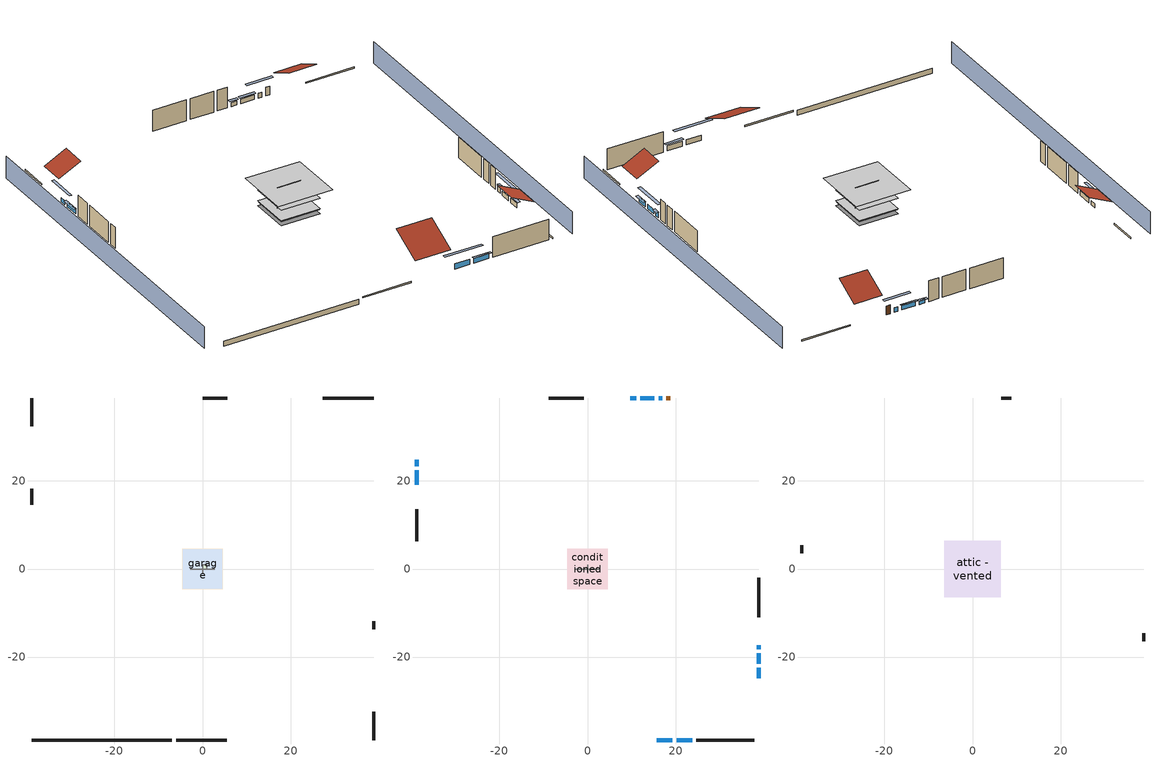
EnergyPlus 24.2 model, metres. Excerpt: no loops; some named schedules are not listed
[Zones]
crawlspace - vented
 floor foundation (Slab2 construction): -4.59,-4.59 -4.59,4.59 4.59,4.59 4.59,-4.59 z-0.91
 wall outside (RimJoist1 construction): -6.01,-38.85 5.52,-38.85 z0.3:0.61
 wall outside (RimJoist2 construction): -38.85,38.85 -38.85,32.45 z0.3:0.61
 wall outside (RimJoist3 construction): 38.85,38.85 27.33,38.85 z0.3:0.61
 wall outside (RimJoist4 construction): 38.85,-38.85 38.85,-32.45 z0.3:0.61
 wall foundation (FoundationWall1 construction): -38.85,-38.85 -6.93,-38.85 z-0.91:0.3
furnace airloop ret air zone
 floor adiabatic (AdiabaticConst): 0,0 0,1 1,1 1,0 z0
 wall adiabatic (AdiabaticConst): 0,1 0,0 1,0 1,1 0,1 z0:1
 ceiling adiabatic (AdiabaticConst): 1,0 1,1 0,1 0,0 z1
garage
 floor foundation (Slab1 construction): -4.48,-4.48 -4.48,4.48 4.48,4.48 4.48,-4.48 z0
 wall outside (Wall1 construction): -38.85,18.21 -38.85,14.55 z0.3:5.18
 wall outside (Wall12 construction): 38.85,-13.71 38.85,-11.88 z0.3:5.18
 wall outside (Wall2 construction): 5.57,38.85 0.08,38.85 z0.3:5.18
 wall to conditioned space (Wall5 construction Reversed): -2.74,0 2.74,0 z0.3:5.18
 wall to conditioned space (Wall6 construction Reversed): 0,-0.91 0,0.91 z0.3:5.18
conditioned space
 floor to crawlspace - vented (Floor1 construction): -4.59,-4.59 -4.59,4.59 4.59,4.59 4.59,-4.59 z0.3
 floor to garage (Floor2 construction): -4.48,-4.48 -4.48,4.48 4.48,4.48 4.48,-4.48 z0.3
 floor adiabatic (AdiabaticFloorConstruction): -4.59,-4.59 -4.59,4.59 4.59,4.59 4.59,-4.59 z2.74
 wall outside (AdiabaticWallConstruction 1): 18.82,38.85 17.91,38.85 z0.3:2.34
 wall outside (AdiabaticWallConstruction): 15.71,-38.85 19.3,-38.85 / 20.23,-38.85 23.82,-38.85 z0.3:1.52; 38.85,-24.79 38.85,-22.44 / 38.85,-21.52 38.85,-19.17 z0.3:1.34; -38.85,24.79 -38.85,23.35 z0.3:1.25; -38.85,22.42 -38.85,19.14 / 15.22,38.85 12.03,38.85 z0.3:1.37; 16.98,38.85 16.15,38.85 z0.3:1.4; 11.1,38.85 9.75,38.85 z0.3:1.22; 38.85,-18.24 38.85,-17.34 z0.3:1.49
 wall outside (Wall3 construction): 24.75,-38.85 37.92,-38.85 z0.3:5.18
 wall outside (Wall4 construction): -38.85,13.62 -38.85,6.31 z0.3:5.18
 wall outside (Wall7 construction): -0.85,38.85 -8.81,38.85 z0.3:5.18
 wall outside (Wall8 construction): 38.85,-10.95 38.85,-2.03 z0.3:5.18
 window (WindowConstruction): 15.71,-38.85 19.3,-38.85 z0.3:1.52
 window (WindowConstruction 9): 38.85,-24.79 38.85,-22.45 z0.3:1.34
 window (WindowConstruction 1): 20.23,-38.85 23.82,-38.85 z0.3:1.52
 window (WindowConstruction 2): -38.85,24.79 -38.85,23.35 z0.3:1.25
 window (WindowConstruction 3): -38.85,22.42 -38.85,19.14 z0.3:1.37
 window (WindowConstruction 4): 16.98,38.85 16.15,38.85 z0.3:1.4
 window (WindowConstruction 5): 15.22,38.85 12.03,38.85 z0.3:1.37
 window (WindowConstruction 6): 11.1,38.85 9.75,38.85 z0.3:1.22
 window (WindowConstruction 7): 38.85,-21.52 38.85,-19.17 z0.3:1.34
 window (WindowConstruction 8): 38.85,-18.24 38.85,-17.34 z0.3:1.49
 door (Door): 18.82,38.85 17.91,38.85 z0.3:2.34
 ceiling adiabatic (AdiabaticFloorConstruction): 4.59,-4.59 4.59,4.59 -4.59,4.59 -4.59,-4.59 z2.74
attic - vented
 floor to conditioned space (Floor3 construction Reversed): -6.41,-6.41 -6.41,6.41 6.41,6.41 6.41,-6.41 z5.18
 wall outside (Wall10 construction): 38.85,-16.41 38.85,-14.64 z0.3:5.18
 wall outside (Wall11 construction): 8.82,38.85 6.5,38.85 z0.3:5.18
 wall outside (Wall9 construction): -38.85,5.38 -38.85,3.6 z0.3:5.18
 roof outside (Roof1 construction): 14.78,-38.85,5.18 14.78,-31.39,8.91 6.44,-31.39,8.91 6.44,-38.85,5.18
 roof outside (Roof2 construction): -38.85,25.72,5.18 -33.66,25.72,7.77 -33.66,31.52,7.77 -38.85,31.52,5.18
 roof outside (Roof3 construction): 38.85,-25.72,5.18 33.66,-25.72,7.77 33.66,-31.52,7.77 38.85,-31.52,5.18
 roof outside (Roof4 construction): 19.75,38.85,5.18 19.75,32.9,8.15 26.4,32.9,8.15 26.4,38.85,5.18
shading: -43.42,38.85 -43.42,-38.85 / 43.42,-38.85 43.42,38.85 z0:5.18; 22.05,-38.85 12.97,-38.85 12.97,-39.46 22.05,-39.46 z4.27; 38.85,-22.14 38.85,-25.1 39.46,-25.1 39.46,-22.14 z1.65; 24.12,-38.85 19.93,-38.85 19.93,-39.46 24.12,-39.46 z1.83; -38.85,20.61 -38.85,27.54 -39.46,27.54 -39.46,20.61 z3.99; -38.85,18.83 -38.85,22.72 -39.46,22.72 -39.46,18.83 z1.68; 13.41,38.85 19.72,38.85 19.72,39.46 13.41,39.46 z4.15; 11.73,38.85 15.53,38.85 15.53,39.46 11.73,39.46 z1.68; 9.45,38.85 11.41,38.85 11.41,39.46 9.45,39.46 z1.52; 38.85,-16.42 38.85,-24.26 39.46,-24.26 39.46,-16.42 z4.08; 38.85,-17.03 38.85,-18.54 39.46,-18.54 39.46,-17.03 z1.8
[Building]
Building 1: Terrain=Suburbs
[Site:Location]
Renton Muni_WA: Latitude {deg}=47.49; Longitude {deg}=-122.21; Time Zone {hr}=-8; Elevation {m}=9; Keep Site Location Information=Yes
[Site:GroundTemperature:Shallow]
9.86948, 8.64481, 8.54673, 9.1279, 11.461, 13.7832, 15.7964, 17.0717, 17.1801, 16.1428, 14.1809, 11.93
[Site:WaterMainsTemperature]
Calculation Method=Schedule; Temperature Schedule=mains temperature schedule
[Material] Roughness=Rough; Thermal Absorptance=0.9
Name | Thickness {m} | Conductivity {W/m-K} | Density {kg/m3} | Specific Heat {J/kg-K} | Solar Absorptance | Visible Absorptance
ceiling loosefill ins | 0.338667 | 0.0480833 | 16.02 | 1046.75 | 0.7 | 0.7
ceiling stud and cavity | 0.1397 | 0.0920385 | 65.682 | 1177.47 | 0.7 | 0.7
concrete 4.0 in. | 0.1016 | 1.803125 | 2242.8 | 837.4 | 0.7 | 0.7
concrete 8.0 in. | 0.2032 | 1.803125 | 2242.8 | 837.4 | 0.7 | 0.7
door material | 0.04445 | 0.0612267 | 512.64 | 1214.23 | 0.7 | 0.7
floor covering | 0.0127 | 0.0433444 | 54.468 | 1339.84 | 0.6 | 0.6
floor rigid ins; wall rigid ins; wall rigid ins 1; wall rigid ins 2 | 0.051816 | 0.029427 | 32.04 | 1214.23 | 0.7 | 0.7
floor rigid ins 1; wall rigid ins 3 | 0.512978 | 0.029427 | 32.04 | 1214.23 | 0.7 | 0.7
floor stud and cavity | 0.1397 | 0.0972396 | 92.3553 | 1139.71 | 0.7 | 0.7
floor stud and cavity 1 | 0.1397 | 1.75129 | 37.0049 | 1207.88 | 0.7 | 0.7
furniture material conditioned space 1; furniture material garage 1 | 0.1524 | 0.115458 | 640.8 | 1214.23 | 0.6 | 0.6
gypsum board | 0.0127 | 0.160291 | 801 | 837.4 | 0.6 | 0.6
osb sheathing 0.5 in. | 0.0127 | 0.115458 | 512.64 | 1214.23 | 0.6 | 0.6
osb sheathing 0.5 in. 1 | 0.0127 | 0.115458 | 512.64 | 1214.23 | 0.7 | 0.7
osb sheathing 0.75 in. | 0.01905 | 0.115458 | 512.64 | 1214.23 | 0.7 | 0.7
rim joist stud and cavity | 0.0508 | 0.178289 | 50.32683 | 1063.81 | 0.6 | 0.6
roof rigid ins | 0.00329814 | 0.029427 | 32.04 | 1214.23 | 0.7 | 0.7
slate or tile shingles | 0.01905 | 0.840978 | 1899.972 | 799.717 | 0.75 | 0.75
soil 0.5 in. | 0.0127 | 1.3848 | 1842.3 | 418.7 | 0.7 | 0.7
vinyl siding | 0.009525 | 0.089435 | 177.822 | 1046.75 | 0.5 | 0.5
wall stud and cavity | 0.1397 | 0.419005 | 139.0536 | 1170.24 | 0.6 | 0.6
wall stud and cavity 1 | 0.1397 | 0.230397 | 139.0536 | 1170.24 | 0.7 | 0.7
wall stud and cavity 2 | 0.1397 | 0.222524 | 139.0536 | 1170.24 | 0.7 | 0.7
wall stud and cavity 3 | 0.0889 | 0.380278 | 52.3479 | 1209.89 | 0.7 | 0.7
wall stud and cavity 4 | 0.0889 | 0.391764 | 83.0341 | 1211.67 | 0.7 | 0.7
wood siding; wood siding 1 | 0.0254 | 0.102417 | 544.68 | 1172.36 | 0.7 | 0.7
[Material:NoMass]
Adiabatic: Roughness=Rough; Thermal Resistance {m2-K/W}=176.1; Thermal Absorptance=0.9; Solar Absorptance=0.7; Visible Absorptance=0.7
[WindowMaterial:SimpleGlazingSystem]
WindowMaterial: U-Factor {W/m2-K}=2.15764; Solar Heat Gain Coefficient=0.44
[Construction]
AdiabaticConst: Adiabatic
AdiabaticFloorConstruction: floor stud and cavity 1, floor rigid ins 1, osb sheathing 0.75 in., floor covering
AdiabaticWallConstruction: wood siding, wall rigid ins 3, wall stud and cavity 3, gypsum board
AdiabaticWallConstruction 1: wood siding 1, wall rigid ins 3, wall stud and cavity 3, gypsum board
Door: door material
Floor1 construction; Floor2 construction: floor stud and cavity, floor rigid ins, osb sheathing 0.75 in., floor covering
Floor3 construction Reversed: gypsum board, ceiling stud and cavity, ceiling loosefill ins
FoundationWall1 construction: concrete 8.0 in.
furniture construction conditioned space 1: furniture material conditioned space 1
furniture construction garage 1: furniture material garage 1
PartitionWallConstruction: gypsum board, wall stud and cavity 4, gypsum board
RimJoist1 construction; RimJoist2 construction; RimJoist3 construction; RimJoist4 construction: vinyl siding, rim joist stud and cavity
Roof1 construction; Roof2 construction; Roof3 construction; Roof4 construction: slate or tile shingles, roof rigid ins, osb sheathing 0.5 in.
Slab1 construction: concrete 4.0 in.
Slab2 construction: soil 0.5 in.
Wall1 construction; Wall10 construction; Wall11 construction; Wall12 construction; Wall2 construction; Wall9 construction: vinyl siding, osb sheathing 0.5 in. 1, wall stud and cavity
Wall3 construction; Wall4 construction: vinyl siding, wall rigid ins, osb sheathing 0.5 in. 1, wall stud and cavity 1, gypsum board
Wall5 construction Reversed: gypsum board, wall stud and cavity 2, osb sheathing 0.5 in. 1, wall rigid ins 1
Wall6 construction Reversed: gypsum board, wall stud and cavity 2, osb sheathing 0.5 in. 1, wall rigid ins 2
Wall7 construction; Wall8 construction: vinyl siding, wall rigid ins 2, osb sheathing 0.5 in. 1, wall stud and cavity 1, gypsum board
WindowConstruction; WindowConstruction 1; WindowConstruction 2; WindowConstruction 3; WindowConstruction 4; WindowConstruction 5; WindowConstruction 6; WindowConstruction 7; WindowConstruction 8; WindowConstruction 9: WindowMaterial
[Zone] Multiplier=1
Name | Volume {m3} | Part of Total Floor Area
attic - vented | 157.303 | Yes
conditioned space | 606.66 | Yes
crawlspace - vented | 102.734 | Yes
furnace airloop ret air zone | 1 | No
garage | 195.726 | Yes
[Space]
Name | Zone | Volume {m3} | Space Type
attic - vented 1 | attic - vented | 157.303
conditioned space 1 | conditioned space | 606.66
crawlspace - vented 1 | crawlspace - vented | 102.734
furnace airloop ret air space | furnace airloop ret air zone |  | Plenum Space Type
garage 1 | garage | 195.726
[ZoneInfiltration:EffectiveLeakageArea] Schedule=Always On Discrete
Name | Zone or Space | Effective Air Leakage Area {cm2} | Stack Coefficient | Wind Coefficient
infil attic - vented 1 | attic - vented 1 | 5483.83 | 0.000199449 | 4.4404e-05
infil garage 1 | garage 1 | 203.878 | 0.000129147 | 4.64657e-05
[ZoneMixing] Schedule=Always On Continuous; Design Flow Rate Calculation Method=Flow/Zone; Design Flow Rate {m3/s}=0
Name | Zone or Space | Source Zone or Space
whole house fan mix | attic - vented | conditioned space
furnace airloop_0 ZoneMixDZToCond mix | conditioned space | crawlspace - vented
furnace airloop_0 ZoneMixCondToDZ mix | crawlspace - vented | conditioned space
[SurfaceProperty:IncidentSolarMultiplier] Incident Solar Multiplier=1; Incident Solar Multiplier Schedule=trans schedule winter=0.85 summer=0.7
Window1; Window10; Window2; Window3; Window4; Window5; Window6; Window7; Window8; Window9
[InternalMass]
Name | Construction | Zone or ZoneList | Space or SpaceList | Surface Area {m2}
furniture mass conditioned space 1 | furniture construction conditioned space 1 | conditioned space | conditioned space 1 | 99.51774
partition wall mass | PartitionWallConstruction | conditioned space | conditioned space 1 | 248.794
furniture mass garage 1 | furniture construction garage 1 | garage | garage 1 | 8.02682
[Lights] Design Level Calculation Method=LightingLevel; Return Air Fraction=0; Fraction Radiant=0.6; Fraction Visible=0.2; Fraction Replaceable=1
Name | Zone or ZoneList or Space or SpaceList | Schedule | Lighting Level {W}
interior lighting | conditioned space 1 | lighting_interior | 386.819
garage lighting | garage 1 | lighting_garage | 10.8469
[People]
occupants: Zone or ZoneList or Space or SpaceList=conditioned space 1; Number of People Schedule=occupants; Number of People Calculation Method=People; Number of People=4; Fraction Radiant=0.314171; Sensible Heat Fraction=0.56303; Activity Level Schedule=occupants activity schedule; Carbon Dioxide Generation Rate {m3/s-W}=0; Enable ASHRAE 55 Comfort Warnings=No; Mean Radiant Temperature Calculation Type=EnclosureAveraged
[ElectricEquipment] Design Level Calculation Method=EquipmentLevel
Name | Zone or ZoneList or Space or SpaceList | Schedule | Design Level {W} | Fraction Latent | Fraction Radiant | Fraction Lost
ceiling fan | conditioned space 1 | ceiling_fan | 15.8696 | 0 | 0.558 | 0
clothes dryer | conditioned space 1 | clothes_dryer | 226.929 | 0.015 | 0.081 | 0.85
clothes washer | conditioned space 1 | clothes_washer | 210.053 | 0.03 | 0.162 | 0.7
cooking range | conditioned space 1 | cooking_range | 115.275 | 0.16 | 0.384 | 0.2
dishwasher | conditioned space 1 | dishwasher | 543.958 | 0.3 | 0.18 | 0.4
fridge | conditioned space 1 | fridge schedule | 45.9075 | 0 | 0.6 | 0
mech vent bath fan 0 | conditioned space 1 | mech vent bath fan 0 schedule | 30 | 0 | 0 | 1
mech vent house fan | conditioned space 1 | mech vent house fan schedule | 0 | 0 | 0 | 1
mech vent house fan cfis | conditioned space 1 | mech vent house fan cfis schedule | 0 | 0 | 0 | 0
mech vent range fan 0 | conditioned space 1 | mech vent range fan 0 schedule | 30 | 0 | 0 | 1
misc plug loads | conditioned space 1 | plug_loads_other | 906.37 | 0.021 | 0.558 | 0.049
misc tv | conditioned space 1 | plug_loads_tv | 1017.95 | 0 | 0.6 | 0
whole house fan | conditioned space 1 | Always On Discrete | 0 | 0 | 0 | 1
freezer | garage 1 | freezer schedule | 159.858 | 0 | 0.6 | 0
fridge 1 | garage 1 | fridge schedule 1 | 86.9954 | 0 | 0.6 | 0
[OtherEquipment] Design Level Calculation Method=EquipmentLevel
Name | Fuel Type | Zone or ZoneList or Space or SpaceList | Schedule | Design Level {W} | Fraction Latent | Fraction Radiant | Fraction Lost
clothes dryer 1 | NaturalGas | conditioned space 1 | clothes_dryer | 3014.78 | 0.015 | 0.081 | 0.85
cooking range 1 | NaturalGas | conditioned space 1 | cooking_range | 3378.36 | 0.16 | 0.384 | 0.2
furnace airloop_0 SupCondToLv; furnace airloop_0 SupSensLkToCond; mech vent house fan sensible load | None | conditioned space 1 | Always On Discrete | 0 | 0 | 0 | 0
furnace airloop_0 SupLatLkToCond; mech vent house fan latent load | None | conditioned space 1 | Always On Discrete | 0 | 1 | 0 | 0
general water use latent | None | conditioned space 1 | general water use schedule | 81.0615 | 1 | 0 | 0
general water use sensible | None | conditioned space 1 | general water use schedule | -79.8895 | 0 | 0.6 | 0
furnace airloop_0 RetCondToDZ; furnace airloop_0 SupCondToDZ; furnace airloop_0 SupSensLkToDZ | None | crawlspace - vented 1 | Always On Discrete | 0 | 0 | 0 | 0
furnace airloop_0 SupLatLkToDZ | None | crawlspace - vented 1 | Always On Discrete | 0 | 1 | 0 | 0
furnace airloop_0 RetCondToRP; furnace airloop_0 RetSensLkToRP | None | furnace airloop ret air space | Always On Discrete | 0 | 0 | 0 | 0
furnace airloop_0 RetLatLkToRP | None | furnace airloop ret air space | Always On Discrete | 0 | 1 | 0 | 0
water heater energy adjustment1 | NaturalGas | garage 1 | Always On Discrete | 0.01 | 0 | 0 | 1
[ZoneInfiltration:DesignFlowRate] Schedule=Always On Discrete
Name | Zone or ZoneList or Space or SpaceList | Design Flow Rate Calculation Method | Design Flow Rate {m3/s} | Air Changes per Hour {1/hr} | Constant Term Coefficient | Temperature Term Coefficient | Velocity Term Coefficient | Velocity Squared Term Coefficient
infil flow; natural vent flow; whole house fan flow | conditioned space 1 | Flow/Zone | 0
crawlspace_vented 1 duct leakage imbalance infil flow | crawlspace - vented 1 | Flow/Zone | 0
infil crawlspace - vented 1 | crawlspace - vented 1 | AirChanges/Hour |  | 2.55127 | 1 | 0 | 0 | 0
[SurfaceProperty:ExposedFoundationPerimeter] Exposed Perimeter Calculation Method=TotalExposedPerimeter
Name | Total Exposed Perimeter {m}
Slab2 | 31.91256
Slab1 | 21.9456
[SpaceList]
Plenum Space Type: furnace airloop ret air space
[AirLoopHVAC:ReturnPlenum]
Air Loop HVAC Return Plenum 1: Zone=furnace airloop ret air zone
[Foundation:Kiva] Wall Depth Below Slab {m}=0.2032
Name | Initial Indoor Air Temperature {C} | Wall Height Above Grade {m}
Foundation Kiva 1 | 13.6204 | 0.1016
Foundation Kiva 2 | 9.14724 | 0.3048
[Foundation:Kiva:Settings]
Soil Conductivity {W/m-K}=1.3848; Soil Density {kg/m3}=1842.3; Soil Specific Heat {J/kg-K}=418.7; Ground Solar Absorptivity=0.9; Ground Thermal Absorptivity=0.9; Ground Surface Roughness {m}=0.03; Far-Field Width {m}=40; Deep-Ground Boundary Condition=ZeroFlux; Deep-Ground Depth {m}=40; Minimum Cell Dimension {m}=0.2; Maximum Cell Growth Coefficient=3; Simulation Timestep=Timestep
[Exterior:Lights]
exterior lighting: Schedule=exterior lighting schedule; Design Level {W}=13.4573
[EnergyManagementSystem:Sensor]
Name | Output:Variable or Output:Meter Index Key | Output:Variable or Output:Meter
fridge_tin_s_1 | garage | Zone Mean Air Temperature
furnace_airloop_0_DZ_T_s | crawlspace - vented | Zone Air Temperature
furnace_airloop_0_DZ_W_s | crawlspace - vented | Zone Mean Air Humidity Ratio
[Schedule:Constant]
Name | Hourly Value
Always On Continuous; mech vent house fan schedule; mech vent house fan cfis schedule; Always On Discrete | 1
occupants activity schedule | 117.228
fridge schedule; fridge schedule 1 | 0
[Schedule:Week:Daily]
trans schedule winter=0.85 summer=0.7 Week Rule - Jan1-May26: trans schedule winter=0.85 summer=0.7 day, trans schedule winter=0.85 summer=0.7 day, trans schedule winter=0.85 summer=0.7 day, trans schedule winter=0.85 summer=0.7 day, trans schedule winter=0.85 summer=0.7 day, trans schedule winter=0.85 summer=0.7 day, trans schedule winter=0.85 summer=0.7 day, trans schedule winter=0.85 summer=0.7 default day, trans schedule winter=0.85 summer=0.7 default day, trans schedule winter=0.85 summer=0.7 default day, trans schedule winter=0.85 summer=0.7 default day, trans schedule winter=0.85 summer=0.7 default day
trans schedule winter=0.85 summer=0.7 Week Rule - May27-Jun2: trans schedule winter=0.85 summer=0.7 day, trans schedule winter=0.85 summer=0.7 day, trans schedule winter=0.85 summer=0.7 day, trans schedule winter=0.85 summer=0.7 day, trans schedule winter=0.85 summer=0.7 day, trans schedule winter=0.85 summer=0.7 day 1, trans schedule winter=0.85 summer=0.7 day 1, trans schedule winter=0.85 summer=0.7 default day, trans schedule winter=0.85 summer=0.7 default day, trans schedule winter=0.85 summer=0.7 default day, trans schedule winter=0.85 summer=0.7 default day, trans schedule winter=0.85 summer=0.7 default day
trans schedule winter=0.85 summer=0.7 Week Rule - Jun3-Sep29: trans schedule winter=0.85 summer=0.7 day 1, trans schedule winter=0.85 summer=0.7 day 1, trans schedule winter=0.85 summer=0.7 day 1, trans schedule winter=0.85 summer=0.7 day 1, trans schedule winter=0.85 summer=0.7 day 1, trans schedule winter=0.85 summer=0.7 day 1, trans schedule winter=0.85 summer=0.7 day 1, trans schedule winter=0.85 summer=0.7 default day, trans schedule winter=0.85 summer=0.7 default day, trans schedule winter=0.85 summer=0.7 default day, trans schedule winter=0.85 summer=0.7 default day, trans schedule winter=0.85 summer=0.7 default day
trans schedule winter=0.85 summer=0.7 Week Rule - Sep30-Oct6: trans schedule winter=0.85 summer=0.7 day 1, trans schedule winter=0.85 summer=0.7 day 2, trans schedule winter=0.85 summer=0.7 day 2, trans schedule winter=0.85 summer=0.7 day 2, trans schedule winter=0.85 summer=0.7 day 2, trans schedule winter=0.85 summer=0.7 day 2, trans schedule winter=0.85 summer=0.7 day 2, trans schedule winter=0.85 summer=0.7 default day, trans schedule winter=0.85 summer=0.7 default day, trans schedule winter=0.85 summer=0.7 default day, trans schedule winter=0.85 summer=0.7 default day, trans schedule winter=0.85 summer=0.7 default day
trans schedule winter=0.85 summer=0.7 Week Rule - Oct7-Dec31: trans schedule winter=0.85 summer=0.7 day 2, trans schedule winter=0.85 summer=0.7 day 2, trans schedule winter=0.85 summer=0.7 day 2, trans schedule winter=0.85 summer=0.7 day 2, trans schedule winter=0.85 summer=0.7 day 2, trans schedule winter=0.85 summer=0.7 day 2, trans schedule winter=0.85 summer=0.7 day 2, trans schedule winter=0.85 summer=0.7 default day, trans schedule winter=0.85 summer=0.7 default day, trans schedule winter=0.85 summer=0.7 default day, trans schedule winter=0.85 summer=0.7 default day, trans schedule winter=0.85 summer=0.7 default day
mech vent bath fan 0 schedule Week Rule - Jan1-Dec31: mech vent bath fan 0 schedule day, mech vent bath fan 0 schedule day, mech vent bath fan 0 schedule day, mech vent bath fan 0 schedule day, mech vent bath fan 0 schedule day, mech vent bath fan 0 schedule day, mech vent bath fan 0 schedule day, mech vent bath fan 0 schedule default day, mech vent bath fan 0 schedule default day, mech vent bath fan 0 schedule default day, mech vent bath fan 0 schedule default day, mech vent bath fan 0 schedule default day
mech vent range fan 0 schedule Week Rule - Jan1-Dec31: mech vent range fan 0 schedule day, mech vent range fan 0 schedule day, mech vent range fan 0 schedule day, mech vent range fan 0 schedule day, mech vent range fan 0 schedule day, mech vent range fan 0 schedule day, mech vent range fan 0 schedule day, mech vent range fan 0 schedule default day, mech vent range fan 0 schedule default day, mech vent range fan 0 schedule default day, mech vent range fan 0 schedule default day, mech vent range fan 0 schedule default day
general water use schedule Week Rule - Jan1-Dec31: general water use schedule day, general water use schedule day, general water use schedule day, general water use schedule day, general water use schedule day, general water use schedule day, general water use schedule day, general water use schedule default day, general water use schedule default day, general water use schedule default day, general water use schedule default day, general water use schedule default day
freezer schedule Week Rule - Jan1-Jan27: freezer schedule day, freezer schedule day, freezer schedule day, freezer schedule day, freezer schedule day, freezer schedule day, freezer schedule day, freezer schedule default day, freezer schedule default day, freezer schedule default day, freezer schedule default day, freezer schedule default day
freezer schedule Week Rule - Jan28-Feb3: freezer schedule day, freezer schedule day, freezer schedule day, freezer schedule day, freezer schedule day 1, freezer schedule day 1, freezer schedule day 1, freezer schedule default day, freezer schedule default day, freezer schedule default day, freezer schedule default day, freezer schedule default day
freezer schedule Week Rule - Feb4-Feb24: freezer schedule day 1, freezer schedule day 1, freezer schedule day 1, freezer schedule day 1, freezer schedule day 1, freezer schedule day 1, freezer schedule day 1, freezer schedule default day, freezer schedule default day, freezer schedule default day, freezer schedule default day, freezer schedule default day
freezer schedule Week Rule - Feb25-Mar3: freezer schedule day 1, freezer schedule day 1, freezer schedule day 1, freezer schedule day 1, freezer schedule day 2, freezer schedule day 2, freezer schedule day 2, freezer schedule default day, freezer schedule default day, freezer schedule default day, freezer schedule default day, freezer schedule default day
freezer schedule Week Rule - Mar4-May26: freezer schedule day 2, freezer schedule day 2, freezer schedule day 2, freezer schedule day 2, freezer schedule day 2, freezer schedule day 2, freezer schedule day 2, freezer schedule default day, freezer schedule default day, freezer schedule default day, freezer schedule default day, freezer schedule default day
freezer schedule Week Rule - May27-Jun2: freezer schedule day 2, freezer schedule day 2, freezer schedule day 2, freezer schedule day 2, freezer schedule day 2, freezer schedule day 3, freezer schedule day 3, freezer schedule default day, freezer schedule default day, freezer schedule default day, freezer schedule default day, freezer schedule default day
freezer schedule Week Rule - Jun3-Sep29: freezer schedule day 3, freezer schedule day 3, freezer schedule day 3, freezer schedule day 3, freezer schedule day 3, freezer schedule day 3, freezer schedule day 3, freezer schedule default day, freezer schedule default day, freezer schedule default day, freezer schedule default day, freezer schedule default day
freezer schedule Week Rule - Sep30-Oct6: freezer schedule day 3, freezer schedule day 4, freezer schedule day 4, freezer schedule day 4, freezer schedule day 4, freezer schedule day 4, freezer schedule day 4, freezer schedule default day, freezer schedule default day, freezer schedule default day, freezer schedule default day, freezer schedule default day
freezer schedule Week Rule - Oct7-Oct27: freezer schedule day 4, freezer schedule day 4, freezer schedule day 4, freezer schedule day 4, freezer schedule day 4, freezer schedule day 4, freezer schedule day 4, freezer schedule default day, freezer schedule default day, freezer schedule default day, freezer schedule default day, freezer schedule default day
freezer schedule Week Rule - Oct28-Nov3: freezer schedule day 4, freezer schedule day 4, freezer schedule day 4, freezer schedule day 4, freezer schedule day 5, freezer schedule day 5, freezer schedule day 5, freezer schedule default day, freezer schedule default day, freezer schedule default day, freezer schedule default day, freezer schedule default day
freezer schedule Week Rule - Nov4-Nov24: freezer schedule day 5, freezer schedule day 5, freezer schedule day 5, freezer schedule day 5, freezer schedule day 5, freezer schedule day 5, freezer schedule day 5, freezer schedule default day, freezer schedule default day, freezer schedule default day, freezer schedule default day, freezer schedule default day
freezer schedule Week Rule - Nov25-Dec1: freezer schedule day 5, freezer schedule day 5, freezer schedule day 5, freezer schedule day 5, freezer schedule day 5, freezer schedule day 5, freezer schedule day 6, freezer schedule default day, freezer schedule default day, freezer schedule default day, freezer schedule default day, freezer schedule default day
freezer schedule Week Rule - Dec2-Dec31: freezer schedule day 6, freezer schedule day 6, freezer schedule day 6, freezer schedule day 6, freezer schedule day 6, freezer schedule day 6, freezer schedule day 6, freezer schedule default day, freezer schedule default day, freezer schedule default day, freezer schedule default day, freezer schedule default day
exterior lighting schedule Week Rule - Jan1-Jan27: exterior lighting schedule day, exterior lighting schedule day, exterior lighting schedule day, exterior lighting schedule day, exterior lighting schedule day, exterior lighting schedule day, exterior lighting schedule day, exterior lighting schedule default day, exterior lighting schedule default day, exterior lighting schedule default day, exterior lighting schedule default day, exterior lighting schedule default day
exterior lighting schedule Week Rule - Jan28-Feb3: exterior lighting schedule day, exterior lighting schedule day, exterior lighting schedule day, exterior lighting schedule day, exterior lighting schedule day 1, exterior lighting schedule day 1, exterior lighting schedule day 1, exterior lighting schedule default day, exterior lighting schedule default day, exterior lighting schedule default day, exterior lighting schedule default day, exterior lighting schedule default day
exterior lighting schedule Week Rule - Feb4-Feb24: exterior lighting schedule day 1, exterior lighting schedule day 1, exterior lighting schedule day 1, exterior lighting schedule day 1, exterior lighting schedule day 1, exterior lighting schedule day 1, exterior lighting schedule day 1, exterior lighting schedule default day, exterior lighting schedule default day, exterior lighting schedule default day, exterior lighting schedule default day, exterior lighting schedule default day
exterior lighting schedule Week Rule - Feb25-Mar3: exterior lighting schedule day 1, exterior lighting schedule day 1, exterior lighting schedule day 1, exterior lighting schedule day 1, exterior lighting schedule day 2, exterior lighting schedule day 2, exterior lighting schedule day 2, exterior lighting schedule default day, exterior lighting schedule default day, exterior lighting schedule default day, exterior lighting schedule default day, exterior lighting schedule default day
exterior lighting schedule Week Rule - Mar4-Mar31: exterior lighting schedule day 2, exterior lighting schedule day 2, exterior lighting schedule day 2, exterior lighting schedule day 2, exterior lighting schedule day 2, exterior lighting schedule day 2, exterior lighting schedule day 2, exterior lighting schedule default day, exterior lighting schedule default day, exterior lighting schedule default day, exterior lighting schedule default day, exterior lighting schedule default day
exterior lighting schedule Week Rule - Apr1-Apr28: exterior lighting schedule day 3, exterior lighting schedule day 3, exterior lighting schedule day 3, exterior lighting schedule day 3, exterior lighting schedule day 3, exterior lighting schedule day 3, exterior lighting schedule day 3, exterior lighting schedule default day, exterior lighting schedule default day, exterior lighting schedule default day, exterior lighting schedule default day, exterior lighting schedule default day
exterior lighting schedule Week Rule - Apr29-May5: exterior lighting schedule day 3, exterior lighting schedule day 3, exterior lighting schedule day 4, exterior lighting schedule day 4, exterior lighting schedule day 4, exterior lighting schedule day 4, exterior lighting schedule day 4, exterior lighting schedule default day, exterior lighting schedule default day, exterior lighting schedule default day, exterior lighting schedule default day, exterior lighting schedule default day
exterior lighting schedule Week Rule - May6-May26: exterior lighting schedule day 4, exterior lighting schedule day 4, exterior lighting schedule day 4, exterior lighting schedule day 4, exterior lighting schedule day 4, exterior lighting schedule day 4, exterior lighting schedule day 4, exterior lighting schedule default day, exterior lighting schedule default day, exterior lighting schedule default day, exterior lighting schedule default day, exterior lighting schedule default day
exterior lighting schedule Week Rule - May27-Jun2: exterior lighting schedule day 4, exterior lighting schedule day 4, exterior lighting schedule day 4, exterior lighting schedule day 4, exterior lighting schedule day 4, exterior lighting schedule day 5, exterior lighting schedule day 5, exterior lighting schedule default day, exterior lighting schedule default day, exterior lighting schedule default day, exterior lighting schedule default day, exterior lighting schedule default day
exterior lighting schedule Week Rule - Jun3-Jun30: exterior lighting schedule day 5, exterior lighting schedule day 5, exterior lighting schedule day 5, exterior lighting schedule day 5, exterior lighting schedule day 5, exterior lighting schedule day 5, exterior lighting schedule day 5, exterior lighting schedule default day, exterior lighting schedule default day, exterior lighting schedule default day, exterior lighting schedule default day, exterior lighting schedule default day
exterior lighting schedule Week Rule - Jul1-Jul28: exterior lighting schedule day 6, exterior lighting schedule day 6, exterior lighting schedule day 6, exterior lighting schedule day 6, exterior lighting schedule day 6, exterior lighting schedule day 6, exterior lighting schedule day 6, exterior lighting schedule default day, exterior lighting schedule default day, exterior lighting schedule default day, exterior lighting schedule default day, exterior lighting schedule default day
exterior lighting schedule Week Rule - Jul29-Aug4: exterior lighting schedule day 6, exterior lighting schedule day 6, exterior lighting schedule day 6, exterior lighting schedule day 7, exterior lighting schedule day 7, exterior lighting schedule day 7, exterior lighting schedule day 7, exterior lighting schedule default day, exterior lighting schedule default day, exterior lighting schedule default day, exterior lighting schedule default day, exterior lighting schedule default day
[Schedule:Year]
trans schedule winter=0.85 summer=0.7: trans schedule winter=0.85 summer=0.7 Week Rule - Jan1-May26, 1, 1, 5, 26, trans schedule winter=0.85 summer=0.7 Week Rule - May27-Jun2, 5, 27, 6, 2, trans schedule winter=0.85 summer=0.7 Week Rule - Jun3-Sep29, 6, 3, 9, 29, trans schedule winter=0.85 summer=0.7 Week Rule - Sep30-Oct6, 9, 30, 10, 6, trans schedule winter=0.85 summer=0.7 Week Rule - Oct7-Dec31, 10, 7, 12, 31
mech vent bath fan 0 schedule: mech vent bath fan 0 schedule Week Rule - Jan1-Dec31, 1, 1, 12, 31
mech vent range fan 0 schedule: mech vent range fan 0 schedule Week Rule - Jan1-Dec31, 1, 1, 12, 31
general water use schedule: general water use schedule Week Rule - Jan1-Dec31, 1, 1, 12, 31
freezer schedule: freezer schedule Week Rule - Jan1-Jan27, 1, 1, 1, 27, freezer schedule Week Rule - Jan28-Feb3, 1, 28, 2, 3, freezer schedule Week Rule - Feb4-Feb24, 2, 4, 2, 24, freezer schedule Week Rule - Feb25-Mar3, 2, 25, 3, 3, freezer schedule Week Rule - Mar4-May26, 3, 4, 5, 26, freezer schedule Week Rule - May27-Jun2, 5, 27, 6, 2, freezer schedule Week Rule - Jun3-Sep29, 6, 3, 9, 29, freezer schedule Week Rule - Sep30-Oct6, 9, 30, 10, 6, freezer schedule Week Rule - Oct7-Oct27, 10, 7, 10, 27, freezer schedule Week Rule - Oct28-Nov3, 10, 28, 11, 3, freezer schedule Week Rule - Nov4-Nov24, 11, 4, 11, 24, freezer schedule Week Rule - Nov25-Dec1, 11, 25, 12, 1, freezer schedule Week Rule - Dec2-Dec31, 12, 2, 12, 31
exterior lighting schedule: exterior lighting schedule Week Rule - Jan1-Jan27, 1, 1, 1, 27, exterior lighting schedule Week Rule - Jan28-Feb3, 1, 28, 2, 3, exterior lighting schedule Week Rule - Feb4-Feb24, 2, 4, 2, 24, exterior lighting schedule Week Rule - Feb25-Mar3, 2, 25, 3, 3, exterior lighting schedule Week Rule - Mar4-Mar31, 3, 4, 3, 31, exterior lighting schedule Week Rule - Apr1-Apr28, 4, 1, 4, 28, exterior lighting schedule Week Rule - Apr29-May5, 4, 29, 5, 5, exterior lighting schedule Week Rule - May6-May26, 5, 6, 5, 26, exterior lighting schedule Week Rule - May27-Jun2, 5, 27, 6, 2, exterior lighting schedule Week Rule - Jun3-Jun30, 6, 3, 6, 30, exterior lighting schedule Week Rule - Jul1-Jul28, 7, 1, 7, 28, exterior lighting schedule Week Rule - Jul29-Aug4, 7, 29, 8, 4, exterior lighting schedule Week Rule - Aug5-Aug25, 8, 5, 8, 25, exterior lighting schedule Week Rule - Aug26-Sep1, 8, 26, 9, 1, exterior lighting schedule Week Rule - Sep2-Sep29, 9, 2, 9, 29, exterior lighting schedule Week Rule - Sep30-Oct6, 9, 30, 10, 6, exterior lighting schedule Week Rule - Oct7-Oct27, 10, 7, 10, 27, exterior lighting schedule Week Rule - Oct28-Nov3, 10, 28, 11, 3, exterior lighting schedule Week Rule - Nov4-Nov24, 11, 4, 11, 24, exterior lighting schedule Week Rule - Nov25-Dec1, 11, 25, 12, 1, exterior lighting schedule Week Rule - Dec2-Dec31, 12, 2, 12, 31
[Schedule:File] File=in.schedules.csv; Rows to Skip at Top=1; Number of Hours of Data=8760; Column Separator=Comma; Interpolate to Timestep=Yes; Minutes per Item=15; Adjust Schedule for Daylight Savings=Yes
Name | Column Number
lighting_interior | 5
occupants | 1
ceiling_fan | 4
clothes_dryer | 11
clothes_washer | 10
cooking_range | 12
dishwasher | 8
plug_loads_other | 2
plug_loads_tv | 3
lighting_garage | 6
[Schedule:Compact]
mains temperature schedule: Through: 01/01, For: AllDays, Until: 24:00, 12.8006, Through: 01/02, For: AllDays, Until: 24:00, 12.7583, Through: 01/03, For: AllDays, Until: 24:00, 12.7172, Through: 01/04, For: AllDays, Until: 24:00, 12.6767, Through: 01/05, For: AllDays, Until: 24:00, 12.6378, Through: 01/06, For: AllDays, Until: 24:00, 12.5989, Through: 01/07, For: AllDays, Until: 24:00, 12.5617, Through: 01/08, For: AllDays, Until: 24:00, 12.5256, Through: 01/09, For: AllDays, Until: 24:00, 12.49, Through: 01/10, For: AllDays, Until: 24:00, 12.4561, Through: 01/11, For: AllDays, Until: 24:00, 12.4228, Through: 01/12, For: AllDays, Until: 24:00, 12.3906, Through: 01/13, For: AllDays, Until: 24:00, 12.36, Through: 01/14, For: AllDays, Until: 24:00, 12.33, Through: 01/15, For: AllDays, Until: 24:00, 12.3011, Through: 01/16, For: AllDays, Until: 24:00, 12.2733, Through: 01/17, For: AllDays, Until: 24:00, 12.2467, Through: 01/18, For: AllDays, Until: 24:00, 12.2211, Through: 01/19, For: AllDays, Until: 24:00, 12.1967, Through: 01/20, For: AllDays, Until: 24:00, 12.1733, Through: 01/21, For: AllDays, Until: 24:00, 12.1517, Through: 01/22, For: AllDays, Until: 24:00, 12.1306, Through: 01/23, For: AllDays, Until: 24:00, 12.1106, Through: 01/24, For: AllDays, Until: 24:00, 12.0922, Through: 01/25, For: AllDays, Until: 24:00, 12.0744, Through: 01/26, For: AllDays, Until: 24:00, 12.0583, Through: 01/27, For: AllDays, Until: 24:00, 12.0433, Through: 01/28, For: AllDays, Until: 24:00, 12.0289, Through: 01/29, For: AllDays, Until: 24:00, 12.0161, Through: 01/30, For: AllDays, Until: 24:00, 12.005, Through: 01/31, For: AllDays, Until: 24:00, 11.9944, Through: 02/01, For: AllDays, Until: 24:00, 11.985, Through: 02/02, For: AllDays, Until: 24:00, 11.9772, Through: 02/03, For: AllDays, Until: 24:00, 11.9706, Through: 02/04, For: AllDays, Until: 24:00, 11.965, Through: 02/05, For: AllDays, Until: 24:00, 11.9606, Through: 02/06, For: AllDays, Until: 24:00, 11.9572, Through: 02/07, For: AllDays, Until: 24:00, 11.955, Through: 02/08, For: AllDays, Until: 24:00, 11.9544, Through: 02/09, For: AllDays, Until: 24:00, 11.955, Through: 02/10, For: AllDays, Until: 24:00, 11.9567, Through: 02/11, For: AllDays, Until: 24:00, 11.9594, Through: 02/12, For: AllDays, Until: 24:00, 11.9633, Through: 02/13, For: AllDays, Until: 24:00, 11.9683, Through: 02/14, For: AllDays, Until: 24:00, 11.975, Through: 02/15, For: AllDays, Until: 24:00, 11.9828, Through: 02/16, For: AllDays, Until: 24:00, 11.9911, Through: 02/17, For: AllDays, Until: 24:00, 12.0017, Through: 02/18, For: AllDays, Until: 24:00, 12.0128, Through: 02/19, For: AllDays, Until: 24:00, 12.025, Through: 02/20, For: AllDays, Until: 24:00, 12.0389, Through: 02/21, For: AllDays, Until: 24:00, 12.0533, Through: 02/22, For: AllDays, Until: 24:00, 12.0694, Through: 02/23, For: AllDays, Until: 24:00, 12.0867, Through: 02/24, For: AllDays, Until: 24:00, 12.105, Through: 02/25, For: AllDays, Until: 24:00, 12.1244, Through: 02/26, For: AllDays, Until: 24:00, 12.145, Through: 02/27, For: AllDays, Until: 24:00, 12.1667, Through: 02/28, For: AllDays, Until: 24:00, 12.1894, Through: 03/01, For: AllDays, Until: 24:00, 12.2133, Through: 03/02, For: AllDays, Until: 24:00, 12.2389, Through: 03/03, For: AllDays, Until: 24:00, 12.265, Through: 03/04, For: AllDays, Until: 24:00, 12.2922, Through: 03/05, For: AllDays, Until: 24:00, 12.3206, Through: 03/06, For: AllDays, Until: 24:00, 12.3506, Through: 03/07, For: AllDays, Until: 24:00, 12.3811, Through: 03/08, For: AllDays, Until: 24:00, 12.4128, Through: 03/09, For: AllDays, Until: 24:00, 12.4456, Through: 03/10, For: AllDays, Until: 24:00, 12.4794, Through: 03/11, For: AllDays, Until: 24:00, 12.5144, Through: 03/12, For: AllDays, Until: 24:00, 12.5506, Through: 03/13, For: AllDays, Until: 24:00, 12.5872, Through: 03/14, For: AllDays, Until: 24:00, 12.6256, Through: 03/15, For: AllDays, Until: 24:00, 12.6644, Through: 03/16, For: AllDays, Until: 24:00, 12.7044, Through: 03/17, For: AllDays, Until: 24:00, 12.7456, Through: 03/18, For: AllDays, Until: 24:00, 12.7878, Through: 03/19, For: AllDays, Until: 24:00, 12.8306, Through: 03/20, For: AllDays, Until: 24:00, 12.8744, Through: 03/21, For: AllDays, Until: 24:00, 12.9194, Through: 03/22, For: AllDays, Until: 24:00, 12.965, Through: 03/23, For: AllDays, Until: 24:00, 13.0117, Through: 03/24, For: AllDays, Until: 24:00, 13.0594, Through: 03/25, For: AllDays, Until: 24:00, 13.1078, Through: 03/26, For: AllDays, Until: 24:00, 13.1567, Through: 03/27, For: AllDays, Until: 24:00, 13.2072, Through: 03/28, For: AllDays, Until: 24:00, 13.2578, Through: 03/29, For: AllDays, Until: 24:00, 13.31, Through: 03/30, For: AllDays, Until: 24:00, 13.3622, Through: 03/31, For: AllDays, Until: 24:00, 13.4156, Through: 04/01, For: AllDays, Until: 24:00, 13.47, Through: 04/02, For: AllDays, Until: 24:00, 13.525, Through: 04/03, For: AllDays, Until: 24:00, 13.5806, Through: 04/04, For: AllDays, Until: 24:00, 13.6367, Through: 04/05, For: AllDays, Until: 24:00, 13.6939, Through: 04/06, For: AllDays, Until: 24:00, 13.7517, Through: 04/07, For: AllDays, Until: 24:00, 13.81, Through: 04/08, For: AllDays, Until: 24:00, 13.8694, Through: 04/09, For: AllDays, Until: 24:00, 13.9289, Through: 04/10, For: AllDays, Until: 24:00, 13.9894, Through: 04/11, For: AllDays, Until: 24:00, 14.0506, Through: 04/12, For: AllDays, Until: 24:00, 14.1117, Through: 04/13, For: AllDays, Until: 24:00, 14.1739, Through: 04/14, For: AllDays, Until: 24:00, 14.2367, Through: 04/15, For: AllDays, Until: 24:00, 14.3, Through: 04/16, For: AllDays, Until: 24:00, 14.3633, Through: 04/17, For: AllDays, Until: 24:00, 14.4278, Through: 04/18, For: AllDays, Until: 24:00, 14.4922, Through: 04/19, For: AllDays, Until: 24:00, 14.5572, Through: 04/20, For: AllDays, Until: 24:00, 14.6233, Through: 04/21, For: AllDays, Until: 24:00, 14.6889, Through: 04/22, For: AllDays, Until: 24:00, 14.7556, Through: 04/23, For: AllDays, Until: 24:00, 14.8222, Through: 04/24, For: AllDays, Until: 24:00, 14.8894, Through: 04/25, For: AllDays, Until: 24:00, 14.9567, Through: 04/26, For: AllDays, Until: 24:00, 15.0244, Through: 04/27, For: AllDays, Until: 24:00, 15.0922, Through: 04/28, For: AllDays, Until: 24:00, 15.1606, Through: 04/29, For: AllDays, Until: 24:00, 15.2294, Through: 04/30, For: AllDays, Until: 24:00, 15.2983, Through: 05/01, For: AllDays, Until: 24:00, 15.3672, Through: 05/02, For: AllDays, Until: 24:00, 15.4367, Through: 05/03, For: AllDays, Until: 24:00, 15.5061, Through: 05/04, For: AllDays, Until: 24:00, 15.5756, Through: 05/05, For: AllDays, Until: 24:00, 15.645, Through: 05/06, For: AllDays, Until: 24:00, 15.715, Through: 05/07, For: AllDays, Until: 24:00, 15.785, Through: 05/08, For: AllDays, Until: 24:00, 15.855, Through: 05/09, For: AllDays, Until: 24:00, 15.925, Through: 05/10, For: AllDays, Until: 24:00, 15.995, Through: 05/11, For: AllDays, Until: 24:00, 16.065, Through: 05/12, For: AllDays, Until: 24:00, 16.135, Through: 05/13, For: AllDays, Until: 24:00, 16.205, Through: 05/14, For: AllDays, Until: 24:00, 16.275, Through: 05/15, For: AllDays, Until: 24:00, 16.345, Through: 05/16, For: AllDays, Until: 24:00, 16.4144, Through: 05/17, For: AllDays, Until: 24:00, 16.4844, Through: 05/18, For: AllDays, Until: 24:00, 16.5539, Through: 05/19, For: AllDays, Until: 24:00, 16.6233, Through: 05/20, For: AllDays, Until: 24:00, 16.6922, Through: 05/21, For: AllDays, Until: 24:00, 16.7611, Through: 05/22, For: AllDays, Until: 24:00, 16.83, Through: 05/23, For: AllDays, Until: 24:00, 16.8989, Through: 05/24, For: AllDays, Until: 24:00, 16.9672, Through: 05/25, For: AllDays, Until: 24:00, 17.035, Through: 05/26, For: AllDays, Until: 24:00, 17.1028, Through: 05/27, For: AllDays, Until: 24:00, 17.17, Through: 05/28, For: AllDays, Until: 24:00, 17.2372, Through: 05/29, For: AllDays, Until: 24:00, 17.3039, Through: 05/30, For: AllDays, Until: 24:00, 17.37, Through: 05/31, For: AllDays, Until: 24:00, 17.4361, Through: 06/01, For: AllDays, Until: 24:00, 17.5017, Through: 06/02, For: AllDays, Until: 24:00, 17.5667, Through: 06/03, For: AllDays, Until: 24:00, 17.6311, Through: 06/04, For: AllDays, Until: 24:00, 17.6956, Through: 06/05, For: AllDays, Until: 24:00, 17.7589, Through: 06/06, For: AllDays, Until: 24:00, 17.8222, Through: 06/07, For: AllDays, Until: 24:00, 17.8844, Through: 06/08, For: AllDays, Until: 24:00, 17.9467, Through: 06/09, For: AllDays, Until: 24:00, 18.0083, Through: 06/10, For: AllDays, Until: 24:00, 18.0689, Through: 06/11, For: AllDays, Until: 24:00, 18.1294, Through: 06/12, For: AllDays, Until: 24:00, 18.1889, Through: 06/13, For: AllDays, Until: 24:00, 18.2478, Through: 06/14, For: AllDays, Until: 24:00, 18.3067, Through: 06/15, For: AllDays, Until: 24:00, 18.3639, Through: 06/16, For: AllDays, Until: 24:00, 18.4211, Through: 06/17, For: AllDays, Until: 24:00, 18.4772, Through: 06/18, For: AllDays, Until: 24:00, 18.5328, Through: 06/19, For: AllDays, Until: 24:00, 18.5878, Through: 06/20, For: AllDays, Until: 24:00, 18.6417, Through: 06/21, For: AllDays, Until: 24:00, 18.695, Through: 06/22, For: AllDays, Until: 24:00, 18.7478, Through: 06/23, For: AllDays, Until: 24:00, 18.7994, Through: 06/24, For: AllDays, Until: 24:00, 18.85, Through: 06/25, For: AllDays, Until: 24:00, 18.9, Through: 06/26, For: AllDays, Until: 24:00, 18.9494, Through: 06/27, For: AllDays, Until: 24:00, 18.9978, Through: 06/28, For: AllDays, Until: 24:00, 19.045, Through: 06/29, For: AllDays, Until: 24:00, 19.0917, Through: 06/30, For: AllDays, Until: 24:00, 19.1372, Through: 07/01, For: AllDays, Until: 24:00, 19.1817, Through: 07/02, For: AllDays, Until: 24:00, 19.2256, Through: 07/03, For: AllDays, Until: 24:00, 19.2683, Through: 07/04, For: AllDays, Until: 24:00, 19.31, Through: 07/05, For: AllDays, Until: 24:00, 19.3511, Through: 07/06, For: AllDays, Until: 24:00, 19.3911, Through: 07/07, For: AllDays, Until: 24:00, 19.43, Through: 07/08, For: AllDays, Until: 24:00, 19.4678, Through: 07/09, For: AllDays, Until: 24:00, 19.5044, Through: 07/10, For: AllDays, Until: 24:00, 19.5406, Through: 07/11, For: AllDays, Until: 24:00, 19.5756, Through: 07/12, For: AllDays, Until: 24:00, 19.6089, Through: 07/13, For: AllDays, Until: 24:00, 19.6417, Through: 07/14, For: AllDays, Until: 24:00, 19.6733, Through: 07/15, For: AllDays, Until: 24:00, 19.7039, Through: 07/16, For: AllDays, Until: 24:00, 19.7333, Through: 07/17, For: AllDays, Until: 24:00, 19.7617, Through: 07/18, For: AllDays, Until: 24:00, 19.7889, Through: 07/19, For: AllDays, Until: 24:00, 19.815, Through: 07/20, For: AllDays, Until: 24:00, 19.84, Through: 07/21, For: AllDays, Until: 24:00, 19.8639, Through: 07/22, For: AllDays, Until: 24:00, 19.8867, Through: 07/23, For: AllDays, Until: 24:00, 19.9083, Through: 07/24, For: AllDays, Until: 24:00, 19.9289, Through: 07/25, For: AllDays, Until: 24:00, 19.9478, Through: 07/26, For: AllDays, Until: 24:00, 19.9661, Through: 07/27, For: AllDays, Until: 24:00, 19.9833, Through: 07/28, For: AllDays, Until: 24:00, 19.9989, Through: 07/29, For: AllDays, Until: 24:00, 20.0133, Through: 07/30, For: AllDays, Until: 24:00, 20.0272, Through: 07/31, For: AllDays, Until: 24:00, 20.0394, Through: 08/01, For: AllDays, Until: 24:00, 20.05, Through: 08/02, For: AllDays, Until: 24:00, 20.06, Through: 08/03, For: AllDays, Until: 24:00, 20.0689, Through: 08/04, For: AllDays, Until: 24:00, 20.0761, Through: 08/05, For: AllDays, Until: 24:00, 20.0828, Through: 08/06, For: AllDays, Until: 24:00, 20.0878, Through: 08/07, For: AllDays, Until: 24:00, 20.0917, Through: 08/08, For: AllDays, Until: 24:00, 20.0939, Through: 08/09, For: AllDays, Until: 24:00, 20.0956, Through: 08/10, For: AllDays, Until: 24:00, 20.0961, Through: 08/11, For: AllDays, Until: 24:00, 20.095, Through: 08/12, For: AllDays, Until: 24:00, 20.0928, Through: 08/13, For: AllDays, Until: 24:00, 20.0894, Through: 08/14, For: AllDays, Until: 24:00, 20.085, Through: 08/15, For: AllDays, Until: 24:00, 20.0789, Through: 08/16, For: AllDays, Until: 24:00, 20.0722, Through: 08/17, For: AllDays, Until: 24:00, 20.0639, Through: 08/18, For: AllDays, Until: 24:00, 20.0544, Through: 08/19, For: AllDays, Until: 24:00, 20.0439, Through: 08/20, For: AllDays, Until: 24:00, 20.0322, Through: 08/21, For: AllDays, Until: 24:00, 20.0194, Through: 08/22, For: AllDays, Until: 24:00, 20.005, Through: 08/23, For: AllDays, Until: 24:00, 19.99, Through: 08/24, For: AllDays, Until: 24:00, 19.9733, Through: 08/25, For: AllDays, Until: 24:00, 19.9556, Through: 08/26, For: AllDays, Until: 24:00, 19.9372, Through: 08/27, For: AllDays, Until: 24:00, 19.9172, Through: 08/28, For: AllDays, Until: 24:00, 19.8961, Through: 08/29, For: AllDays, Until: 24:00, 19.8739, Through: 08/30, For: AllDays, Until: 24:00, 19.8506, Through: 08/31, For: AllDays, Until: 24:00, 19.8256, Through: 09/01, For: AllDays, Until: 24:00, 19.8, Through: 09/02, For: AllDays, Until: 24:00, 19.7733, Through: 09/03, For: AllDays, Until: 24:00, 19.7456, Through: 09/04, For: AllDays, Until: 24:00, 19.7167, Through: 09/05, For: AllDays, Until: 24:00, 19.6861, Through: 09/06, For: AllDays, Until: 24:00, 19.655, Through: 09/07, For: AllDays, Until: 24:00, 19.6228, Through: 09/08, For: AllDays, Until: 24:00, 19.5894, Through: 09/09, For: AllDays, Until: 24:00, 19.5556, Through: 09/10, For: AllDays, Until: 24:00, 19.52, Through: 09/11, For: AllDays, Until: 24:00, 19.4833, Through: 09/12, For: AllDays, Until: 24:00, 19.4461, Through: 09/13, For: AllDays, Until: 24:00, 19.4078, Through: 09/14, For: AllDays, Until: 24:00, 19.3678, Through: 09/15, For: AllDays, Until: 24:00, 19.3278, Through: 09/16, For: AllDays, Until: 24:00, 19.2861, Through: 09/17, For: AllDays, Until: 24:00, 19.2439, Through: 09/18, For: AllDays, Until: 24:00, 19.2006, Through: 09/19, For: AllDays, Until: 24:00, 19.1561, Through: 09/20, For: AllDays, Until: 24:00, 19.1106, Through: 09/21, For: AllDays, Until: 24:00, 19.0644, Through: 09/22, For: AllDays, Until: 24:00, 19.0178, Through: 09/23, For: AllDays, Until: 24:00, 18.9694, Through: 09/24, For: AllDays, Until: 24:00, 18.9211, Through: 09/25, For: AllDays, Until: 24:00, 18.8711, Through: 09/26, For: AllDays, Until: 24:00, 18.8206, Through: 09/27, For: AllDays, Until: 24:00, 18.7694, Through: 09/28, For: AllDays, Until: 24:00, 18.7172, Through: 09/29, For: AllDays, Until: 24:00, 18.6644, Through: 09/30, For: AllDays, Until: 24:00, 18.6106, Through: 10/01, For: AllDays, Until: 24:00, 18.5561, Through: 10/02, For: AllDays, Until: 24:00, 18.5006, Through: 10/03, For: AllDays, Until: 24:00, 18.445, Through: 10/04, For: AllDays, Until: 24:00, 18.3883, Through: 10/05, For: AllDays, Until: 24:00, 18.3306, Through: 10/06, For: AllDays, Until: 24:00, 18.2728, Through: 10/07, For: AllDays, Until: 24:00, 18.2139, Through: 10/08, For: AllDays, Until: 24:00, 18.1544, Through: 10/09, For: AllDays, Until: 24:00, 18.0944, Through: 10/10, For: AllDays, Until: 24:00, 18.0339, Through: 10/11, For: AllDays, Until: 24:00, 17.9728, Through: 10/12, For: AllDays, Until: 24:00, 17.9111, Through: 10/13, For: AllDays, Until: 24:00, 17.8483, Through: 10/14, For: AllDays, Until: 24:00, 17.7856, Through: 10/15, For: AllDays, Until: 24:00, 17.7222, Through: 10/16, For: AllDays, Until: 24:00, 17.6583, Through: 10/17, For: AllDays, Until: 24:00, 17.5939, Through: 10/18, For: AllDays, Until: 24:00, 17.5289, Through: 10/19, For: AllDays, Until: 24:00, 17.4639, Through: 10/20, For: AllDays, Until: 24:00, 17.3978, Through: 10/21, For: AllDays, Until: 24:00, 17.3317, Through: 10/22, For: AllDays, Until: 24:00, 17.265, Through: 10/23, For: AllDays, Until: 24:00, 17.1983, Through: 10/24, For: AllDays, Until: 24:00, 17.1311, Through: 10/25, For: AllDays, Until: 24:00, 17.0633, Through: 10/26, For: AllDays, Until: 24:00, 16.9956, Through: 10/27, For: AllDays, Until: 24:00, 16.9272, Through: 10/28, For: AllDays, Until: 24:00, 16.8589, Through: 10/29, For: AllDays, Until: 24:00, 16.7906, Through: 10/30, For: AllDays, Until: 24:00, 16.7217, Through: 10/31, For: AllDays, Until: 24:00, 16.6522, Through: 11/01, For: AllDays, Until: 24:00, 16.5828, Through: 11/02, For: AllDays, Until: 24:00, 16.5133, Through: 11/03, For: AllDays, Until: 24:00, 16.4439, Through: 11/04, For: AllDays, Until: 24:00, 16.3739, Through: 11/05, For: AllDays, Until: 24:00, 16.3044, Through: 11/06, For: AllDays, Until: 24:00, 16.2344, Through: 11/07, For: AllDays, Until: 24:00, 16.1644, Through: 11/08, For: AllDays, Until: 24:00, 16.0944, Through: 11/09, For: AllDays, Until: 24:00, 16.0244, Through: 11/10, For: AllDays, Until: 24:00, 15.9544, Through: 11/11, For: AllDays, Until: 24:00, 15.8844, Through: 11/12, For: AllDays, Until: 24:00, 15.8144, Through: 11/13, For: AllDays, Until: 24:00, 15.7444, Through: 11/14, For: AllDays, Until: 24:00, 15.6744, Through: 11/15, For: AllDays, Until: 24:00, 15.605, Through: 11/16, For: AllDays, Until: 24:00, 15.535, Through: 11/17, For: AllDays, Until: 24:00, 15.4656, Through: 11/18, For: AllDays, Until: 24:00, 15.3961, Through: 11/19, For: AllDays, Until: 24:00, 15.3272, Through: 11/20, For: AllDays, Until: 24:00, 15.2583, Through: 11/21, For: AllDays, Until: 24:00, 15.1894, Through: 11/22, For: AllDays, Until: 24:00, 15.1211, Through: 11/23, For: AllDays, Until: 24:00, 15.0528, Through: 11/24, For: AllDays, Until: 24:00, 14.985, Through: 11/25, For: AllDays, Until: 24:00, 14.9178, Through: 11/26, For: AllDays, Until: 24:00, 14.8506, Through: 11/27, For: AllDays, Until: 24:00, 14.7833, Through: 11/28, For: AllDays, Until: 24:00, 14.7167, Through: 11/29, For: AllDays, Until: 24:00, 14.6506, Through: 11/30, For: AllDays, Until: 24:00, 14.585, Through: 12/01, For: AllDays, Until: 24:00, 14.52, Through: 12/02, For: AllDays, Until: 24:00, 14.455, Through: 12/03, For: AllDays, Until: 24:00, 14.3906, Through: 12/04, For: AllDays, Until: 24:00, 14.3267, Through: 12/05, For: AllDays, Until: 24:00, 14.2633, Through: 12/06, For: AllDays, Until: 24:00, 14.2, Through: 12/07, For: AllDays, Until: 24:00, 14.1378, Through: 12/08, For: AllDays, Until: 24:00, 14.0761, Through: 12/09, For: AllDays, Until: 24:00, 14.015, Through: 12/10, For: AllDays, Until: 24:00, 13.9544, Through: 12/11, For: AllDays, Until: 24:00, 13.8944, Through: 12/12, For: AllDays, Until: 24:00, 13.835, Through: 12/13, For: AllDays, Until: 24:00, 13.7761, Through: 12/14, For: AllDays, Until: 24:00, 13.7183, Through: 12/15, For: AllDays, Until: 24:00, 13.6606, Through: 12/16, For: AllDays, Until: 24:00, 13.6039, Through: 12/17, For: AllDays, Until: 24:00, 13.5483, Through: 12/18, For: AllDays, Until: 24:00, 13.4928, Through: 12/19, For: AllDays, Until: 24:00, 13.4383, Through: 12/20, For: AllDays, Until: 24:00, 13.385, Through: 12/21, For: AllDays, Until: 24:00, 13.3317, Through: 12/22, For: AllDays, Until: 24:00, 13.2794, Through: 12/23, For: AllDays, Until: 24:00, 13.2283, Through: 12/24, For: AllDays, Until: 24:00, 13.1778, Through: 12/25, For: AllDays, Until: 24:00, 13.1283, Through: 12/26, For: AllDays, Until: 24:00, 13.0794, Through: 12/27, For: AllDays, Until: 24:00, 13.0317, Through: 12/28, For: AllDays, Until: 24:00, 12.9844, Through: 12/29, For: AllDays, Until: 24:00, 12.9383, Through: 12/30, For: AllDays, Until: 24:00, 12.8933, Through: 12/31, For: AllDays, Until: 24:00, 12.8489
